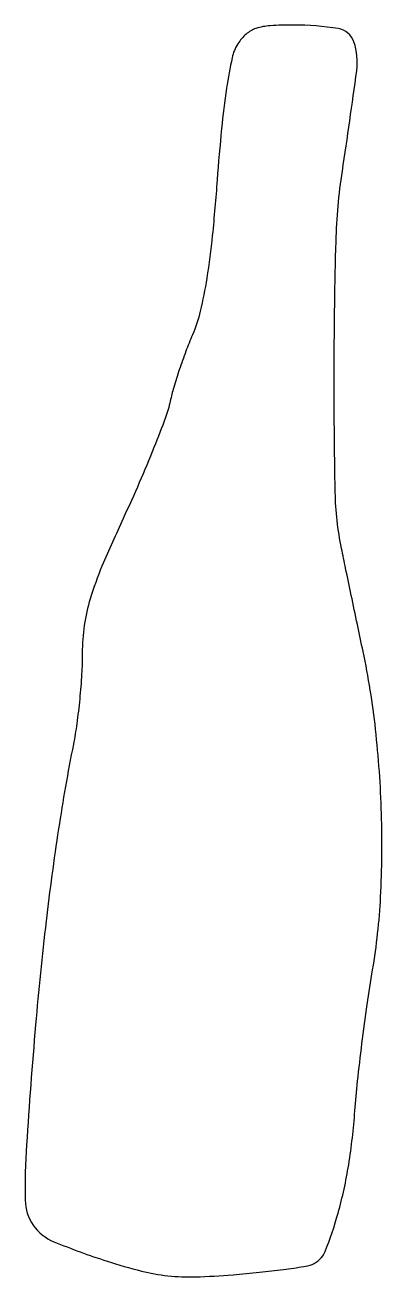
# Model space of a CAD drawing. Extents: x 0 to 43, y 0 to 150.
import ezdxf

# ---------------------------------------------------------------- set-up
doc = ezdxf.new("R2010")
doc.units = 0

msp = doc.modelspace()

# ---------------------------------------------------------------- linework, layer by layer
msp.add_lwpolyline([(25.59643, 147.75, 0.092242), (24.910202, 146.072915, 0.013427), (24.256514, 142.430528, 0.012955), (23.648883, 137.587536, 0.006491), (23.119383, 131.440233, -0.006845), (22.543603, 124.810543, -0.01434), (21.877825, 119.678076, -0.01818), (21.101979, 115.729854, -0.04367), (20.171611, 112.900353, 0.011808), (19.382389, 110.932078, 0.008722), (18.599138, 108.719863, 0.008825), (17.932079, 106.602443, 0.019494), (17.515244, 104.96012, -0.036547), (16.947077, 103.003715, -0.006335), (15.559136, 99.40793, -0.006858), (13.815592, 95.223047, -0.006092), (11.889638, 90.917939, 0.008001), (9.352961, 85.189109, 0.026562), (7.949261, 81.316389, 0.037802), (7.238554, 78.12395, 0.035886), (7, 74.804428, -0.015276), (6.923358, 72.296364, -0.009075), (6.68664, 69.315561, -0.009078), (6.342327, 66.349152, -0.015452), (5.933243, 63.88649, 0.011069), (4.157463, 53.747002, 0.008741), (2.671986, 42.707673, 0.007717), (1.415027, 30.285661, 0.005053), (0.332281, 15.934907, 0.020345), (0.169805, 9.308602, 0.148344), (1.130575, 6.316576, 0.145346), (3.600394, 4.332055, 0.019278), (9.965828, 2.010988, 0.015457), (14.070373, 0.829865, 0.035371), (17.237192, 0.258298, 0.034193), (20.517392, 0.128688, 0.013585), (25.018788, 0.381189, 0.005256), (28.165839, 0.676987, 0.006675), (31.064086, 1.019337, 0.005344), (33.48098, 1.363915, 0.053577), (34.465545, 1.625152, 0.209288), (36.028209, 3.168031, 0.026814), (37.571301, 7.739572, 0.028255), (38.844944, 13.560047, 0.02196), (39.588936, 20, -0.009007), (39.905314, 23.54074, -0.004371), (40.43064, 28.054096, -0.004334), (41.059619, 32.745255, -0.006232), (41.704182, 36.886283, 0.029039), (42.659436, 45.63027, 0.020165), (42.763102, 55.570969, 0.019886), (42.056778, 65.693494, 0.024794), (40.564348, 75, -0.00036), (39.884161, 78.224918, -0.000284), (39.152823, 81.714598, -0.000287), (38.477612, 84.9549, -0.000715), (37.988421, 87.32629, -0.045671), (37.241594, 94.043378, -0.005398), (37.111467, 109.078126, -0.006266), (37.331796, 124.093963, -0.031099), (38.085139, 132.5, 0.004929), (39.801588, 144.532159, 0.113676), (39.47614, 147.964351, 0.280112), (37.599581, 149.556703, 0.038643), (32.273053, 149.984687, 0.016251), (29.450625, 149.901203, 0.065321), (27.76029, 149.571688, 0.099208), (26.58985, 148.90037, 0.070094)], format="xyb", close=True)

doc.saveas('drawing.dxf')
